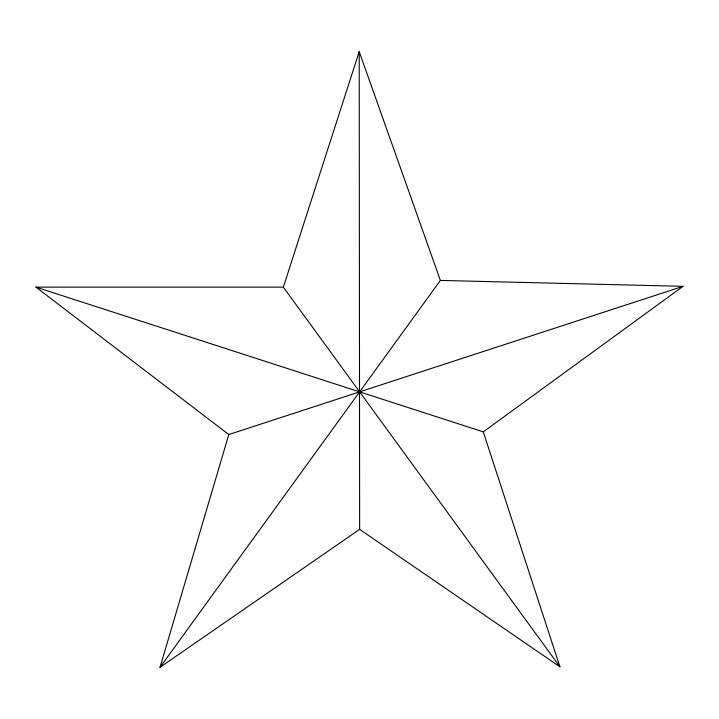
<?xml version="1.0" encoding="UTF-8"?>
<svg xmlns="http://www.w3.org/2000/svg" width="719" height="719" viewBox="0 0 719 719"><rect width="100%" height="100%" fill="white"/><g stroke="black" fill="none" stroke-linecap="round" stroke-linejoin="round"><path stroke-width="1.08" d="M160.004 667.34L228.804 434.546L683.05 286.333L440.379 280.428L160.004 667.34L359.635 529.355L359.212 51.66L440.379 280.428M359.635 529.355L559.939 666.846L283.34 287.133L359.212 51.66M228.804 434.546L35.95 287.133L483.267 431.867L683.05 286.333M35.95 287.133L283.34 287.133M483.267 431.867L559.939 666.846"/></g></svg>
